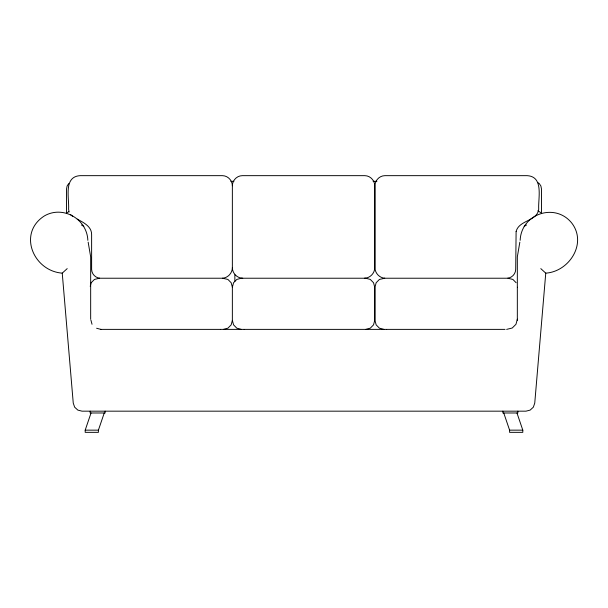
<?xml version="1.0" encoding="UTF-8"?>
<svg xmlns="http://www.w3.org/2000/svg" width="608" height="608" viewBox="0 0 608 608"><rect width="100%" height="100%" fill="white"/><g stroke="black" fill="none" stroke-linecap="round" stroke-linejoin="round"><path stroke-width="0.91" d="M540.801 268.622L545.756 273.144L534.751 403.096L533.345 407.185L530.161 410.104L525.966 411.168L82.034 411.168L77.839 410.104L74.655 407.185L73.249 403.096L62.244 273.144L67.199 268.622M242.736 278.228C237.12 278.206 232.37 273.273 232.362 267.687L232.362 185.752C232.37 180.401 236.915 175.682 242.303 175.659L364.815 175.659C370.196 175.682 374.748 180.401 374.756 185.752L374.756 267.687C374.748 273.273 369.998 278.206 364.374 278.228M232.362 267.687C232.355 273.273 227.605 278.206 221.981 278.228L100.312 278.228C95.593 278.122 91.702 274.094 91.618 269.397L91.618 234.665C91.793 226.396 83.38 222.505 77.262 219.123M519.84 242.159L517.332 256.872L517.332 287.09M520.159 240.32C521.208 213.834 555.271 202.122 571.9 223.235C587.305 243.542 569.126 271.654 545.756 273.144M90.227 286.36L91.177 282.743L94.438 279.437L99.385 278.228M223.463 329.376L227.909 328.168L231.169 324.862L232.362 320.34L232.362 287.265L233.556 282.743L236.808 279.437L241.262 278.228L365.834 278.228L370.287 279.437L373.54 282.743L374.733 287.265L374.733 320.34L373.54 324.862L370.287 328.168L365.834 329.376M517.332 319.185L515.972 324.284L512.24 328.016L506.646 329.376M104.242 412.992L98.405 430.152L98.405 432.341L85.196 432.341L85.196 430.152L91.033 412.992M68.757 183.548L67.108 186.018L66.53 188.928L66.53 213.036L68.772 211.645M524.172 226.358L526.528 224.998M230.865 181.321L233.913 181.321M373.107 181.321L376.892 181.321M222.581 278.228L227.909 279.437L231.169 282.743L232.362 287.265M384.735 278.228L379.407 279.437L376.154 282.743L374.961 287.265L374.961 320.34L376.154 324.862L379.407 328.168L383.861 329.376M507.931 278.228L512.886 279.437L516.139 282.743M100.518 329.376L220.506 329.376M220.689 329.376L244.036 329.376M244.218 329.376L386.635 329.376M386.817 329.376L505.035 329.376M85.196 430.152L98.405 430.152M509.595 430.152L522.804 430.152L522.804 432.341L509.595 432.341L509.595 430.152L503.758 412.992M62.244 273.144C33.22 270.978 17.381 232.978 44.536 215.832C63.194 205.177 87.066 219.161 87.841 240.32M96.611 328.244L100.86 329.376M241.262 329.376L236.808 328.168L233.556 324.862L232.362 320.34M81.472 224.998L83.828 226.358M537.867 210.794L541.47 213.036L541.47 188.928L540.892 186.018L539.243 183.548L538.012 182.727M70.498 214.51L72.648 216.372M516.967 412.992L522.804 430.152M90.896 320.036L92.028 324.284M69.084 212.01L68.598 209.175C69.358 198.39 63.202 176.647 80.104 175.659L222.422 175.659C227.802 175.682 232.355 180.401 232.362 185.752M88.16 242.159L90.668 256.872L90.668 319.185M517.841 411.168L517.841 412.992L502.877 412.992L502.877 411.168M517.332 287.265L517.332 320.34M234.863 274.808L234.863 281.413M105.123 411.168L105.123 412.992L90.159 412.992L90.159 411.168M516.108 231.542L515.706 269.397C515.614 274.094 511.731 278.122 507.011 278.228L385.343 278.228C379.719 278.206 374.969 273.273 374.961 267.687L374.961 185.752C374.969 180.401 379.514 175.682 384.902 175.659L527.212 175.659C544.114 176.647 537.966 198.39 538.718 209.175C537.388 221.32 518.958 219.921 516.108 231.542"/></g></svg>
